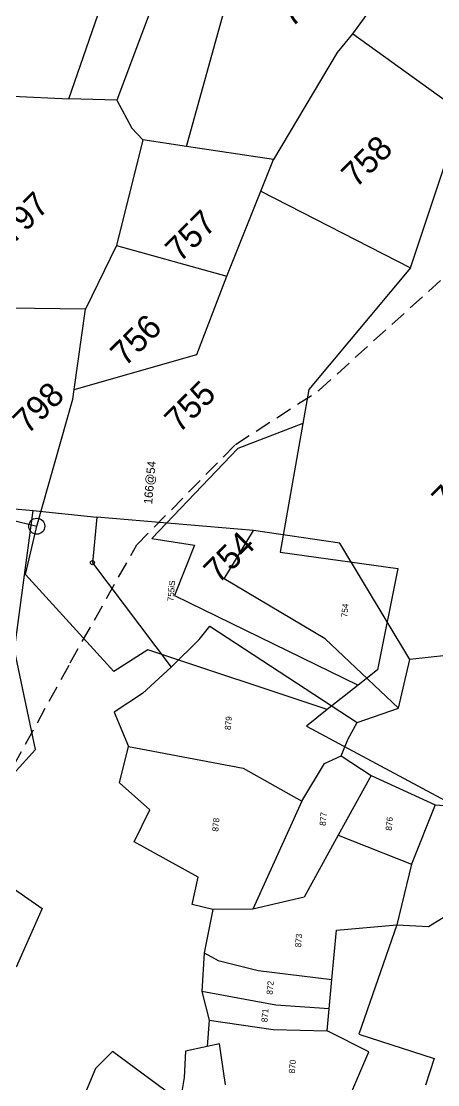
# Model space of a CAD drawing. Header units: metres. Extents: x 302481 to 307962, y 1946667 to 1951250.
# Drawn here: x 305020.5 to 305147.1, y 1948101.8 to 1948425.6 of the extents above; entities that cross this region are included whole.
import ezdxf

# ---------------------------------------------------------------- set-up
doc = ezdxf.new("R2010")
doc.units = ezdxf.units.M
doc.linetypes.add('DASHED', pattern=[0.75, 0.5, -0.25])
for name, color, linetype in [('LINE_FOOTPATH', 1, 'DASHED'), ('OFF', 1, 'Continuous'), ('POLY_PARCEL', 6, 'Continuous'), ('SYM_STONE', 1, 'Continuous'), ('TEXT_MAPOUT', 7, 'Continuous'), ('TEXT_PARCEL', 7, 'Continuous')]:
    doc.layers.add(name, color=color, linetype=linetype)
doc.styles.add('TEXT_MAP', font='')
doc.styles.get('TEXT_MAP').set_extended_font_data('Kruti Dev 050')

# ---------------------------------------------------------------- blocks, each defined once
blk = doc.blocks.new('STONE')
blk.add_circle((0, 0), 0.851)

msp = doc.modelspace()

# ---------------------------------------------------------------- linework, layer by layer
at = {"layer": 'LINE_FOOTPATH', "ltscale": 10}
msp.add_lwpolyline([(304831.57, 1948033.09), (304851.7, 1948035.01), (304890.89, 1948042.14), (304933.75, 1948051.4), (304968.23, 1948115.7), (305000.09, 1948166.03), (305035.37, 1948230.23), (305055.61, 1948266.16), (305085.62, 1948296.72), (305110.95, 1948313.14), (305158.55, 1948356.23), (305205.42, 1948397.89), (305225.07, 1948417.79), (305284.32, 1948454.26)], dxfattribs=at)
at = {"layer": 'OFF'}
for points in [[(305091.15, 1948270.54), (305043.47, 1948274.56)], [(305138.68, 1948231.27), (305117.36, 1948266.7), (305091.15, 1948270.54)], [(305173.53, 1948181.28), (305173.35, 1948186.13), (305166.5, 1948234.3), (305138.68, 1948231.27)]]:
    msp.add_lwpolyline(points, dxfattribs=at)
at = {"layer": 'POLY_PARCEL'}
for points in [[(305080.12, 1948483.24), (305049.51, 1948401.54)], [(305070.78, 1948387.44), (305082.97, 1948431.7), (305101.28, 1948471.64)], [(305135.15, 1948460.94), (305146.09, 1948455.98), (305121.17, 1948421.71)], [(305034.94, 1948401.93), (305049.16, 1948443.08)], [(305121.17, 1948421.71), (305116.58, 1948416.05), (305097.2, 1948383.46)], [(305138.88, 1948350.5), (305154.57, 1948397.68), (305121.17, 1948421.71)], [(304989.14, 1948377.1), (304990.82, 1948387.2), (305009, 1948387.89), (305017.84, 1948402.8), (305034.94, 1948401.93)], [(305049.51, 1948401.54), (305034.94, 1948401.93)], [(305049.51, 1948401.54), (305054.06, 1948392.98), (305057.48, 1948389.44)], [(305057.48, 1948389.44), (305049.43, 1948357.3)], [(305070.78, 1948387.44), (305057.48, 1948389.44)], [(305097.2, 1948383.46), (305070.78, 1948387.44)], [(305093.37, 1948373.86), (305097.2, 1948383.46)], [(305083.03, 1948347.95), (305093.37, 1948373.86)], [(305093.37, 1948373.86), (305138.88, 1948350.5)], [(305049.43, 1948357.3), (305039.97, 1948337.93)], [(305049.43, 1948357.3), (305083.03, 1948347.95)], [(305036.56, 1948313.46), (305073.89, 1948324.14), (305082.51, 1948346.64), (305083.03, 1948347.95)], [(305138.88, 1948350.5), (305107.93, 1948313.47), (305106.11, 1948303.11)], [(305039.97, 1948337.93), (305016.73, 1948338.22), (305016.17, 1948334.27)], [(305036.56, 1948313.46), (305039.97, 1948337.93)], [(305025.18, 1948271.85), (305036.15, 1948310.48), (305036.56, 1948313.46)], [(305106.11, 1948303.11), (305086.34, 1948295.54), (305060.2, 1948268.1), (305073.16, 1948266.04), (305067.11, 1948250.8), (305122.92, 1948223.46)], [(305106.11, 1948303.11), (305099.22, 1948263.99), (305134.97, 1948258.99), (305128.85, 1948228.17), (305122.92, 1948223.46)], [(304989.79, 1948279.64), (305024.13, 1948276.64)], [(305013.99, 1948191.96), (305024.82, 1948203.89), (305018.4, 1948234.17), (305024.13, 1948276.64)], [(305024.13, 1948276.64), (305043.47, 1948274.56)], [(305017, 1948273.91), (305025.18, 1948271.85)], [(305043.47, 1948274.56), (305042.13, 1948260.75), (305066.11, 1948228.99)], [(305113.56, 1948216.01), (305059.02, 1948234.21), (305048.64, 1948227.61), (305021.76, 1948257.16), (305025.18, 1948271.85)], [(305135.2, 1948216.42), (305112.93, 1948237.53), (305082.14, 1948255.87), (305091.15, 1948270.54)], [(305066.11, 1948228.99), (305074.6, 1948237.34), (305077.83, 1948241.41), (305122.61, 1948212.1)], [(305135.2, 1948216.42), (305138.68, 1948231.27)], [(305066.11, 1948228.99), (305057.4, 1948220.89), (305048.75, 1948215.28), (305053.07, 1948204.81)], [(305122.92, 1948223.46), (305113.56, 1948216.01)], [(305113.56, 1948216.01), (305107.24, 1948210.99), (305163.6, 1948180.75)], [(305122.61, 1948212.1), (305135.2, 1948216.42)], [(305117.75, 1948201.95), (305119.92, 1948207.17), (305122.61, 1948212.1)], [(305078.69, 1948155.13), (305072.49, 1948156.73), (305074.31, 1948164.98), (305054.84, 1948175.79), (305059.56, 1948185.5), (305050.37, 1948193.71), (305053.07, 1948204.81)], [(305053.07, 1948204.81), (305087.96, 1948198.17), (305105.84, 1948188.14)], [(305105.84, 1948188.14), (305112.71, 1948199.6), (305117.75, 1948201.95)], [(305117.75, 1948201.95), (305126.91, 1948196)], [(305126.91, 1948196), (305116.87, 1948177.84)], [(305126.91, 1948196), (305146.31, 1948187.01)], [(305105.84, 1948188.14), (305090.95, 1948155.28)], [(305146.31, 1948187.01), (305139.18, 1948169.01)], [(305146.31, 1948187.01), (305162.29, 1948185.87), (305163.48, 1948181.43)], [(305134.7, 1948150.54), (305144.36, 1948149.96), (305150.15, 1948153.6), (305163.48, 1948181.43)], [(305116.87, 1948177.84), (305106.47, 1948158.93), (305090.95, 1948155.28)], [(305116.87, 1948177.84), (305139.18, 1948169.01)], [(305139.18, 1948169.01), (305134.7, 1948150.54)], [(305012.66, 1948165.3), (305026.81, 1948155.45), (305018.91, 1948137.63)], [(305078.69, 1948155.13), (305076.13, 1948142.02)], [(305090.95, 1948155.28), (305078.69, 1948155.13)], [(305114.97, 1948133.89), (305116.31, 1948148.88), (305134.7, 1948150.54)], [(305134.7, 1948150.54), (305123.16, 1948117.22), (305146.05, 1948109.84), (305143.46, 1948101.69)], [(305076.13, 1948142.02), (305075.36, 1948130.19)], [(305076.13, 1948142.02), (305080.38, 1948139.66), (305092.51, 1948136.62), (305114.97, 1948133.89)], [(305114.16, 1948124.91), (305114.97, 1948133.89)], [(305114.16, 1948124.91), (305097.87, 1948126.1), (305075.36, 1948130.19)], [(305075.36, 1948130.19), (305077.67, 1948121.51)], [(305113.56, 1948118.21), (305114.16, 1948124.91)], [(305077.67, 1948121.51), (305077.02, 1948113.51)], [(305077.67, 1948121.51), (305097.06, 1948118.62), (305113.56, 1948118.21)], [(305119.23, 1948093.47), (305119.14, 1948095.51), (305126.2, 1948111.87), (305113.56, 1948118.21)], [(305082.64, 1948101.82), (305080.78, 1948114.33), (305077.02, 1948113.51)], [(305068.83, 1948096.76), (305048.18, 1948111.93), (305043.1, 1948106.78), (305038.39, 1948095.64), (305027.4, 1948085.78), (305004.16, 1948068.9), (304972.65, 1948049.41), (304963.47, 1948046.9), (304965.74, 1948034.5)], [(305077.02, 1948113.51), (305070.38, 1948112.07), (305070.01, 1948104.01), (305068.83, 1948096.76)]]:
    msp.add_lwpolyline(points, dxfattribs=at)

# ---------------------------------------------------------------- block references
at = {"layer": 'SYM_STONE'}
for p, xscale, yscale, zscale, rotation in [((305025.18, 1948271.85), 2.862570097236071, 2.862570097236071, 2.862570097236071, 44.8498280447801), ((305042.13, 1948260.75), 0.72566079921371, 0.72566079921371, 0.72566079921371, 85.06051222999157)]:
    msp.add_blockref('STONE', p, dxfattribs=dict(at, xscale=xscale, yscale=yscale, zscale=zscale, rotation=rotation))

# ---------------------------------------------------------------- texts
at = {"layer": 'TEXT_MAPOUT', "style": 'TEXT_MAP'}
msp.add_text('166@54', height=2.592, rotation=85.0605, dxfattribs=at).set_placement((305060.28, 1948278.46))
at = {"layer": 'TEXT_PARCEL', "style": 'TEXT_MAP'}
for s, height, rotation, p in [('761', 7.361, 44.8498, (305102.75, 1948423.38)), ('758', 7.361, 44.8498, (305122.28, 1948374.61)), ('757', 7.361, 44.8498, (305068.76, 1948351.92)), ('756', 7.361, 44.8498, (305052.06, 1948320.2)), ('755', 7.361, 44.8498, (305068.52, 1948299.97)), ('753', 7.361, 44.8498, (305149.73, 1948275.98)), ('754', 7.361, 44.8498, (305080.42, 1948254.09)), ('755iS', 1.866, 85.0605, (305066.77, 1948248.92)), ('754', 1.866, 85.0605, (305119.65, 1948244.06))]:
    msp.add_text(s, height=height, rotation=rotation, dxfattribs=at).set_placement(p)
at = {"layer": 'TEXT_PARCEL', "ltscale": 10, "style": 'TEXT_MAP'}
for s, height, rotation, p in [('797', 7.361, 44.8498, (305017.9, 1948357.45)), ('798', 7.361, 44.8498, (305022.42, 1948299.58)), ('879', 1.866, 85.0605, (305084.2, 1948209.76)), ('878', 1.866, 85.0605, (305080.39, 1948178.83)), ('877', 1.866, 85.0605, (305113.03, 1948180.57)), ('876', 1.866, 85.0605, (305133.14, 1948179.12)), ('873', 1.866, 85.0605, (305105.56, 1948143.56)), ('872', 1.866, 85.0605, (305096.91, 1948129.19)), ('871', 1.866, 85.0605, (305095.33, 1948120.77)), ('870', 1.866, 85.0605, (305103.67, 1948105.22))]:
    msp.add_text(s, height=height, rotation=rotation, dxfattribs=at).set_placement(p)

doc.saveas('drawing.dxf')
